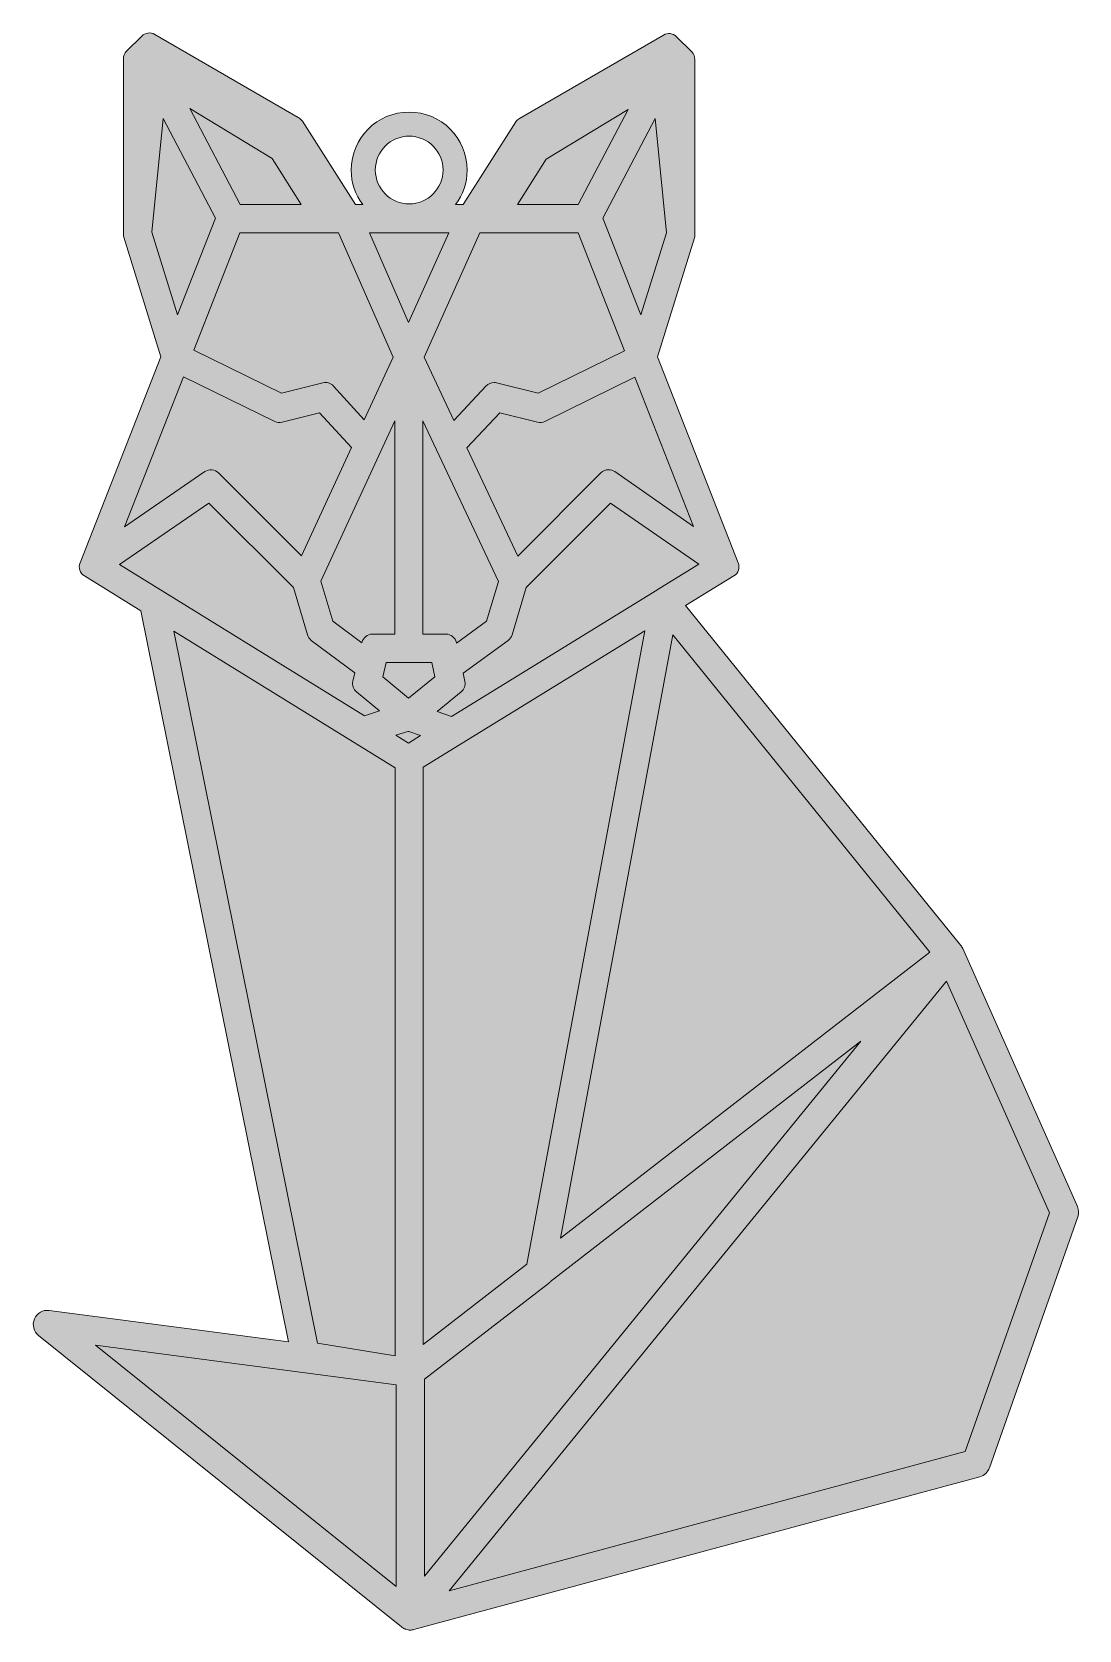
# Model space of a CAD drawing. Extents: x 5 to 4381, y -984 to -15.
# Drawn here: x 758.7 to 943.1, y -984.3 to -703 of the extents above; entities that cross this region are included whole.
import ezdxf

# ---------------------------------------------------------------- set-up
doc = ezdxf.new("R2010")
doc.units = 0
doc.header["$MEASUREMENT"] = 0
doc.layers.add('Layer 1', color=7, linetype='Continuous')

# ---------------------------------------------------------------- blocks, each defined once
blk = doc.blocks.new('block 2')
at = {"layer": 'Layer 1', "true_color": 0xad6c5e}
h = blk.add_hatch(color=35, dxfattribs=at)
h.dxf.hatch_style = 2
edge = h.paths.add_edge_path()
edge.add_spline(control_points=[(922.65, -864.35), (922.63, -864.3), (922.61, -864.25), (922.58, -864.21), (922.54, -864.11), (922.48, -864.03), (922.42, -863.94), (922.39, -863.89), (922.35, -863.84), (922.31, -863.79), (922.31, -863.79), (873.81, -803.97), (873.81, -803.97), (873.81, -803.97), (882.33, -798.73), (882.33, -798.73), (883.11, -798.25), (883.43, -797.28), (883.1, -796.43), (883.1, -796.43), (868.86, -760.19), (868.86, -760.19), (868.86, -760.19), (875.38, -739.2), (875.38, -739.2), (875.46, -738.96), (875.48, -738.71), (875.46, -738.46), (875.46, -738.46), (875.46, -707.82), (875.46, -707.82), (875.46, -707.32), (875.26, -706.84), (874.91, -706.48), (874.91, -706.48), (872.23, -703.8), (872.23, -703.8), (871.62, -703.2), (870.68, -703.07), (869.94, -703.51), (869.94, -703.51), (844.58, -718.19), (844.58, -718.19), (844.31, -718.34), (844.09, -718.55), (843.93, -718.81), (843.93, -718.81), (834.64, -733.36), (834.64, -733.36), (834.64, -733.36), (833.32, -733.36), (833.32, -733.36), (834.59, -731.66), (835.35, -729.56), (835.35, -727.27), (835.35, -721.65), (830.77, -717.07), (825.14, -717.07), (819.51, -717.07), (814.93, -721.65), (814.93, -727.27), (814.93, -729.56), (815.69, -731.66), (816.97, -733.36), (816.97, -733.36), (815.71, -733.36), (815.71, -733.36), (815.71, -733.36), (806.34, -718.7), (806.34, -718.7), (806.18, -718.44), (805.95, -718.23), (805.69, -718.08), (805.69, -718.08), (805.57, -718.01), (805.57, -718.01), (805.57, -718.01), (780.33, -703.4), (780.33, -703.4), (779.59, -702.97), (778.65, -703.09), (778.04, -703.7), (778.04, -703.7), (775.37, -706.37), (775.37, -706.37), (775.01, -706.73), (774.81, -707.21), (774.81, -707.71), (774.81, -707.71), (774.81, -738.39), (774.81, -738.39), (774.8, -738.62), (774.83, -738.89), (774.89, -739.09), (774.89, -739.09), (781.43, -760.14), (781.43, -760.14), (781.43, -760.14), (767.18, -796.43), (767.18, -796.43), (766.84, -797.28), (767.16, -798.25), (767.94, -798.73), (767.94, -798.73), (777.91, -804.89), (777.91, -804.89), (777.91, -804.89), (803.87, -933.61), (803.87, -933.61), (803.87, -933.61), (761.75, -928.07), (761.75, -928.07), (760.65, -927.92), (759.58, -928.54), (759.14, -929.56), (758.7, -930.59), (759.01, -931.79), (759.88, -932.48), (759.88, -932.48), (823.78, -983.77), (823.78, -983.77), (823.94, -983.91), (824.15, -984.03), (824.37, -984.13), (824.39, -984.13), (824.4, -984.14), (824.42, -984.15), (824.42, -984.15), (824.42, -984.15), (824.42, -984.15), (824.43, -984.15), (824.43, -984.15), (824.44, -984.16), (824.47, -984.17), (824.51, -984.18), (824.54, -984.19), (824.8, -984.28), (825.07, -984.33), (825.35, -984.33), (825.56, -984.33), (825.78, -984.3), (825.99, -984.24), (825.99, -984.24), (925.65, -957.33), (925.65, -957.33), (926.45, -957.11), (927.08, -956.52), (927.35, -955.75), (927.35, -955.75), (942.91, -911.6), (942.91, -911.6), (943.12, -911), (943.1, -910.35), (942.84, -909.77), (942.84, -909.77), (922.65, -864.35), (922.65, -864.35)], knot_values=[0, 0, 0, 0, 1, 1, 1, 2, 2, 2, 3, 3, 3, 4, 4, 4, 5, 5, 5, 6, 6, 6, 7, 7, 7, 8, 8, 8, 9, 9, 9, 10, 10, 10, 11, 11, 11, 12, 12, 12, 13, 13, 13, 14, 14, 14, 15, 15, 15, 16, 16, 16, 17, 17, 17, 18, 18, 18, 19, 19, 19, 20, 20, 20, 21, 21, 21, 22, 22, 22, 23, 23, 23, 24, 24, 24, 25, 25, 25, 26, 26, 26, 27, 27, 27, 28, 28, 28, 29, 29, 29, 30, 30, 30, 31, 31, 31, 32, 32, 32, 33, 33, 33, 34, 34, 34, 35, 35, 35, 36, 36, 36, 37, 37, 37, 38, 38, 38, 39, 39, 39, 40, 40, 40, 41, 41, 41, 42, 42, 42, 43, 43, 43, 44, 44, 44, 45, 45, 45, 46, 46, 46, 47, 47, 47, 48, 48, 48, 49, 49, 49, 50, 50, 50, 51, 51, 51, 52, 52, 52, 52], degree=3, periodic=1)
edge = h.paths.add_edge_path()
edge.add_spline(control_points=[(825.14, -721.31), (828.43, -721.31), (831.11, -723.99), (831.11, -727.27), (831.11, -730.57), (828.43, -733.24), (825.14, -733.24), (821.85, -733.24), (819.18, -730.57), (819.18, -727.27), (819.18, -723.99), (821.85, -721.31), (825.14, -721.31)], knot_values=[0, 0, 0, 0, 1, 1, 1, 2, 2, 2, 3, 3, 3, 4, 4, 4, 4], degree=3, periodic=1)
at = {"layer": 'Layer 1', "lineweight": 0}
for points, knots in [([(922.65, -864.35), (922.63, -864.3), (922.61, -864.25), (922.58, -864.21), (922.54, -864.11), (922.48, -864.03), (922.42, -863.94), (922.39, -863.89), (922.35, -863.84), (922.31, -863.79), (922.31, -863.79), (873.81, -803.97), (873.81, -803.97), (873.81, -803.97), (882.33, -798.73), (882.33, -798.73), (883.11, -798.25), (883.43, -797.28), (883.1, -796.43), (883.1, -796.43), (868.86, -760.19), (868.86, -760.19), (868.86, -760.19), (875.38, -739.2), (875.38, -739.2), (875.46, -738.96), (875.48, -738.71), (875.46, -738.46), (875.46, -738.46), (875.46, -707.82), (875.46, -707.82), (875.46, -707.32), (875.26, -706.84), (874.91, -706.48), (874.91, -706.48), (872.23, -703.8), (872.23, -703.8), (871.62, -703.2), (870.68, -703.07), (869.94, -703.51), (869.94, -703.51), (844.58, -718.19), (844.58, -718.19), (844.31, -718.34), (844.09, -718.55), (843.93, -718.81), (843.93, -718.81), (834.64, -733.36), (834.64, -733.36), (834.64, -733.36), (833.32, -733.36), (833.32, -733.36), (834.59, -731.66), (835.35, -729.56), (835.35, -727.27), (835.35, -721.65), (830.77, -717.07), (825.14, -717.07), (819.51, -717.07), (814.93, -721.65), (814.93, -727.27), (814.93, -729.56), (815.69, -731.66), (816.97, -733.36), (816.97, -733.36), (815.71, -733.36), (815.71, -733.36), (815.71, -733.36), (806.34, -718.7), (806.34, -718.7), (806.18, -718.44), (805.95, -718.23), (805.69, -718.08), (805.69, -718.08), (805.57, -718.01), (805.57, -718.01), (805.57, -718.01), (780.33, -703.4), (780.33, -703.4), (779.59, -702.97), (778.65, -703.09), (778.04, -703.7), (778.04, -703.7), (775.37, -706.37), (775.37, -706.37), (775.01, -706.73), (774.81, -707.21), (774.81, -707.71), (774.81, -707.71), (774.81, -738.39), (774.81, -738.39), (774.8, -738.62), (774.83, -738.89), (774.89, -739.09), (774.89, -739.09), (781.43, -760.14), (781.43, -760.14), (781.43, -760.14), (767.18, -796.43), (767.18, -796.43), (766.84, -797.28), (767.16, -798.25), (767.94, -798.73), (767.94, -798.73), (777.91, -804.89), (777.91, -804.89), (777.91, -804.89), (803.87, -933.61), (803.87, -933.61), (803.87, -933.61), (761.75, -928.07), (761.75, -928.07), (760.65, -927.92), (759.58, -928.54), (759.14, -929.56), (758.7, -930.59), (759.01, -931.79), (759.88, -932.48), (759.88, -932.48), (823.78, -983.77), (823.78, -983.77), (823.94, -983.91), (824.15, -984.03), (824.37, -984.13), (824.39, -984.13), (824.4, -984.14), (824.42, -984.15), (824.42, -984.15), (824.42, -984.15), (824.42, -984.15), (824.43, -984.15), (824.43, -984.15), (824.44, -984.16), (824.47, -984.17), (824.51, -984.18), (824.54, -984.19), (824.8, -984.28), (825.07, -984.33), (825.35, -984.33), (825.56, -984.33), (825.78, -984.3), (825.99, -984.24), (825.99, -984.24), (925.65, -957.33), (925.65, -957.33), (926.45, -957.11), (927.08, -956.52), (927.35, -955.75), (927.35, -955.75), (942.91, -911.6), (942.91, -911.6), (943.12, -911), (943.1, -910.35), (942.84, -909.77), (942.84, -909.77), (922.65, -864.35), (922.65, -864.35)], [0, 0, 0, 0, 1, 1, 1, 2, 2, 2, 3, 3, 3, 4, 4, 4, 5, 5, 5, 6, 6, 6, 7, 7, 7, 8, 8, 8, 9, 9, 9, 10, 10, 10, 11, 11, 11, 12, 12, 12, 13, 13, 13, 14, 14, 14, 15, 15, 15, 16, 16, 16, 17, 17, 17, 18, 18, 18, 19, 19, 19, 20, 20, 20, 21, 21, 21, 22, 22, 22, 23, 23, 23, 24, 24, 24, 25, 25, 25, 26, 26, 26, 27, 27, 27, 28, 28, 28, 29, 29, 29, 30, 30, 30, 31, 31, 31, 32, 32, 32, 33, 33, 33, 34, 34, 34, 35, 35, 35, 36, 36, 36, 37, 37, 37, 38, 38, 38, 39, 39, 39, 40, 40, 40, 41, 41, 41, 42, 42, 42, 43, 43, 43, 44, 44, 44, 45, 45, 45, 46, 46, 46, 47, 47, 47, 48, 48, 48, 49, 49, 49, 50, 50, 50, 51, 51, 51, 52, 52, 52, 52]), ([(825.14, -721.31), (828.43, -721.31), (831.11, -723.99), (831.11, -727.27), (831.11, -730.57), (828.43, -733.24), (825.14, -733.24), (821.85, -733.24), (819.18, -730.57), (819.18, -727.27), (819.18, -723.99), (821.85, -721.31), (825.14, -721.31)], [0, 0, 0, 0, 1, 1, 1, 2, 2, 2, 3, 3, 3, 4, 4, 4, 4])]:
    blk.add_open_spline(points, degree=3, knots=knots, dxfattribs=at)
blk = doc.blocks.new('block 3')
at = {"layer": 'Layer 1', "true_color": 0xd0d1d3}
h = blk.add_hatch(color=254, dxfattribs=at)
h.dxf.hatch_style = 2
edge = h.paths.add_edge_path()
edge.add_spline(control_points=[(922.65, -864.35), (922.63, -864.3), (922.61, -864.25), (922.58, -864.21), (922.54, -864.11), (922.48, -864.03), (922.42, -863.94), (922.39, -863.89), (922.35, -863.84), (922.31, -863.79), (922.31, -863.79), (873.81, -803.97), (873.81, -803.97), (873.81, -803.97), (882.33, -798.73), (882.33, -798.73), (883.11, -798.25), (883.43, -797.28), (883.1, -796.43), (883.1, -796.43), (868.86, -760.19), (868.86, -760.19), (868.86, -760.19), (875.38, -739.2), (875.38, -739.2), (875.46, -738.96), (875.48, -738.71), (875.46, -738.46), (875.46, -738.46), (875.46, -707.82), (875.46, -707.82), (875.46, -707.32), (875.26, -706.84), (874.91, -706.48), (874.91, -706.48), (872.23, -703.8), (872.23, -703.8), (871.62, -703.2), (870.68, -703.07), (869.94, -703.51), (869.94, -703.51), (844.58, -718.19), (844.58, -718.19), (844.31, -718.34), (844.09, -718.55), (843.93, -718.81), (843.93, -718.81), (834.64, -733.36), (834.64, -733.36), (834.64, -733.36), (833.32, -733.36), (833.32, -733.36), (834.59, -731.66), (835.35, -729.56), (835.35, -727.27), (835.35, -721.65), (830.77, -717.07), (825.14, -717.07), (819.51, -717.07), (814.93, -721.65), (814.93, -727.27), (814.93, -729.56), (815.69, -731.66), (816.97, -733.36), (816.97, -733.36), (815.71, -733.36), (815.71, -733.36), (815.71, -733.36), (806.34, -718.7), (806.34, -718.7), (806.18, -718.44), (805.95, -718.23), (805.69, -718.08), (805.69, -718.08), (805.57, -718.01), (805.57, -718.01), (805.57, -718.01), (780.33, -703.4), (780.33, -703.4), (779.59, -702.97), (778.65, -703.09), (778.04, -703.7), (778.04, -703.7), (775.37, -706.37), (775.37, -706.37), (775.01, -706.73), (774.81, -707.21), (774.81, -707.71), (774.81, -707.71), (774.81, -738.39), (774.81, -738.39), (774.8, -738.62), (774.83, -738.89), (774.89, -739.09), (774.89, -739.09), (781.43, -760.14), (781.43, -760.14), (781.43, -760.14), (767.18, -796.43), (767.18, -796.43), (766.84, -797.28), (767.16, -798.25), (767.94, -798.73), (767.94, -798.73), (777.91, -804.89), (777.91, -804.89), (777.91, -804.89), (803.87, -933.61), (803.87, -933.61), (803.87, -933.61), (761.75, -928.07), (761.75, -928.07), (760.65, -927.92), (759.58, -928.54), (759.14, -929.56), (758.7, -930.59), (759.01, -931.79), (759.88, -932.48), (759.88, -932.48), (823.78, -983.77), (823.78, -983.77), (823.94, -983.91), (824.15, -984.03), (824.37, -984.13), (824.39, -984.13), (824.4, -984.14), (824.42, -984.15), (824.42, -984.15), (824.42, -984.15), (824.42, -984.15), (824.43, -984.15), (824.43, -984.15), (824.44, -984.16), (824.47, -984.17), (824.51, -984.18), (824.54, -984.19), (824.8, -984.28), (825.07, -984.33), (825.35, -984.33), (825.56, -984.33), (825.78, -984.3), (825.99, -984.24), (825.99, -984.24), (925.65, -957.33), (925.65, -957.33), (926.45, -957.11), (927.08, -956.52), (927.35, -955.75), (927.35, -955.75), (942.91, -911.6), (942.91, -911.6), (943.12, -911), (943.1, -910.35), (942.84, -909.77), (942.84, -909.77), (922.65, -864.35), (922.65, -864.35)], knot_values=[0, 0, 0, 0, 1, 1, 1, 2, 2, 2, 3, 3, 3, 4, 4, 4, 5, 5, 5, 6, 6, 6, 7, 7, 7, 8, 8, 8, 9, 9, 9, 10, 10, 10, 11, 11, 11, 12, 12, 12, 13, 13, 13, 14, 14, 14, 15, 15, 15, 16, 16, 16, 17, 17, 17, 18, 18, 18, 19, 19, 19, 20, 20, 20, 21, 21, 21, 22, 22, 22, 23, 23, 23, 24, 24, 24, 25, 25, 25, 26, 26, 26, 27, 27, 27, 28, 28, 28, 29, 29, 29, 30, 30, 30, 31, 31, 31, 32, 32, 32, 33, 33, 33, 34, 34, 34, 35, 35, 35, 36, 36, 36, 37, 37, 37, 38, 38, 38, 39, 39, 39, 40, 40, 40, 41, 41, 41, 42, 42, 42, 43, 43, 43, 44, 44, 44, 45, 45, 45, 46, 46, 46, 47, 47, 47, 48, 48, 48, 49, 49, 49, 50, 50, 50, 51, 51, 51, 52, 52, 52, 52], degree=3, periodic=1)
edge = h.paths.add_edge_path()
edge.add_spline(control_points=[(825.14, -721.31), (828.43, -721.31), (831.11, -723.99), (831.11, -727.27), (831.11, -730.57), (828.43, -733.24), (825.14, -733.24), (821.85, -733.24), (819.18, -730.57), (819.18, -727.27), (819.18, -723.99), (821.85, -721.31), (825.14, -721.31)], knot_values=[0, 0, 0, 0, 1, 1, 1, 2, 2, 2, 3, 3, 3, 4, 4, 4, 4], degree=3, periodic=1)
h.paths.add_polyline_path([(916.85, -864.95), (851.8, -915.32), (871.56, -809.09)])
edge = h.paths.add_edge_path()
edge.add_spline(control_points=[(868.83, -801.2), (868.81, -801.21), (868.8, -801.22), (868.78, -801.23), (868.78, -801.23), (832.61, -823.5), (832.61, -823.5), (832.61, -823.5), (830.05, -822.6), (830.05, -822.6), (830.05, -822.6), (834.29, -819.17), (834.29, -819.17), (834.84, -818.72), (835.1, -818), (834.95, -817.3), (834.95, -817.3), (834.63, -815.87), (834.63, -815.87), (834.63, -815.87), (842.56, -810.1), (842.56, -810.1), (842.9, -809.85), (843.14, -809.51), (843.26, -809.11), (843.26, -809.11), (845.75, -800.8), (845.75, -800.8), (845.75, -800.8), (860.62, -785.93), (860.62, -785.93), (860.62, -785.93), (876.14, -796.69), (876.14, -796.69), (876.14, -796.69), (868.83, -801.2), (868.83, -801.2)], knot_values=[0, 0, 0, 0, 1, 1, 1, 2, 2, 2, 3, 3, 3, 4, 4, 4, 5, 5, 5, 6, 6, 6, 7, 7, 7, 8, 8, 8, 9, 9, 9, 10, 10, 10, 11, 11, 11, 12, 12, 12, 12], degree=3, periodic=1)
h.paths.add_polyline_path([(832.13, -738.34), (825.05, -754.12), (818.15, -738.34)])
h.paths.add_polyline_path([(821.11, -813.96), (829.13, -813.96), (829.68, -816.5), (825.04, -820.25), (820.5, -816.53)])
edge = h.paths.add_edge_path()
edge.add_spline(control_points=[(818.67, -808.99), (817.79, -808.99), (817.03, -809.59), (816.83, -810.44), (816.83, -810.44), (816.81, -810.54), (816.81, -810.54), (816.81, -810.54), (811.7, -806.71), (811.7, -806.71), (811.7, -806.71), (809.59, -799.67), (809.59, -799.67), (809.59, -799.67), (822.59, -771.46), (822.59, -771.46), (822.59, -771.46), (822.59, -808.99), (822.59, -808.99), (822.59, -808.99), (818.67, -808.99), (818.67, -808.99)], knot_values=[0, 0, 0, 0, 1, 1, 1, 2, 2, 2, 3, 3, 3, 4, 4, 4, 5, 5, 5, 6, 6, 6, 7, 7, 7, 7], degree=3, periodic=1)
edge = h.paths.add_edge_path()
edge.add_spline(control_points=[(827.57, -808.99), (827.57, -808.99), (827.57, -771.45), (827.57, -771.45), (827.57, -771.45), (840.89, -799.69), (840.89, -799.69), (840.89, -799.69), (838.79, -806.69), (838.79, -806.69), (838.79, -806.69), (833.48, -810.56), (833.48, -810.56), (833.48, -810.56), (833.46, -810.47), (833.46, -810.47), (833.27, -809.61), (832.5, -808.99), (831.61, -808.99), (831.61, -808.99), (827.57, -808.99), (827.57, -808.99)], knot_values=[0, 0, 0, 0, 1, 1, 1, 2, 2, 2, 3, 3, 3, 4, 4, 4, 5, 5, 5, 6, 6, 6, 7, 7, 7, 7], degree=3, periodic=1)
edge = h.paths.add_edge_path()
edge.add_spline(control_points=[(875.23, -790.01), (875.23, -790.01), (861.34, -780.38), (861.34, -780.38), (861.01, -780.15), (860.64, -780.04), (860.26, -780.04), (859.78, -780.04), (859.29, -780.23), (858.92, -780.6), (858.92, -780.6), (844.29, -795.23), (844.29, -795.23), (844.29, -795.23), (835.31, -776.19), (835.31, -776.19), (835.31, -776.19), (841.1, -770), (841.1, -770), (841.1, -770), (847.74, -771.66), (847.74, -771.66), (848.17, -771.77), (848.63, -771.72), (849.03, -771.53), (849.03, -771.53), (864.91, -763.75), (864.91, -763.75), (864.91, -763.75), (875.23, -790.01), (875.23, -790.01)], knot_values=[0, 0, 0, 0, 1, 1, 1, 2, 2, 2, 3, 3, 3, 4, 4, 4, 5, 5, 5, 6, 6, 6, 7, 7, 7, 8, 8, 8, 9, 9, 9, 10, 10, 10, 10], degree=3, periodic=1)
h.paths.add_polyline_path([(870.45, -738.32), (865.95, -752.78), (859.27, -735.76), (868.47, -718.23)])
h.paths.add_polyline_path([(849.27, -725.36), (863.7, -716.62), (854.91, -733.36), (844.22, -733.36)])
edge = h.paths.add_edge_path()
edge.add_spline(control_points=[(837.58, -738.34), (837.58, -738.34), (854.93, -738.34), (854.93, -738.34), (854.93, -738.34), (863.09, -759.1), (863.09, -759.1), (863.09, -759.1), (847.85, -766.56), (847.85, -766.56), (847.85, -766.56), (840.55, -764.74), (840.55, -764.74), (840.39, -764.7), (840.24, -764.68), (840.09, -764.68), (839.57, -764.68), (839.07, -764.89), (838.71, -765.28), (838.71, -765.28), (833.02, -771.35), (833.02, -771.35), (833.02, -771.35), (827.77, -760.22), (827.77, -760.22), (827.77, -760.22), (837.58, -738.34), (837.58, -738.34)], knot_values=[0, 0, 0, 0, 1, 1, 1, 2, 2, 2, 3, 3, 3, 4, 4, 4, 5, 5, 5, 6, 6, 6, 7, 7, 7, 8, 8, 8, 9, 9, 9, 9], degree=3, periodic=1)
edge = h.paths.add_edge_path()
edge.add_spline(control_points=[(812.72, -738.34), (812.72, -738.34), (822.3, -760.22), (822.3, -760.22), (822.3, -760.22), (817.22, -771.23), (817.22, -771.23), (817.22, -771.23), (811.81, -765.3), (811.81, -765.3), (811.34, -764.78), (810.62, -764.57), (809.95, -764.73), (809.95, -764.73), (802.64, -766.56), (802.64, -766.56), (802.64, -766.56), (787.22, -759.01), (787.22, -759.01), (787.22, -759.01), (795.34, -738.34), (795.34, -738.34), (795.34, -738.34), (812.72, -738.34), (812.72, -738.34)], knot_values=[0, 0, 0, 0, 1, 1, 1, 2, 2, 2, 3, 3, 3, 4, 4, 4, 5, 5, 5, 6, 6, 6, 7, 7, 7, 8, 8, 8, 8], degree=3, periodic=1)
h.paths.add_polyline_path([(801.01, -725.25), (806.12, -733.36), (795.37, -733.36), (786.49, -716.46)])
h.paths.add_polyline_path([(779.83, -738.21), (781.79, -718.22), (791.01, -735.76), (784.34, -752.74)])
edge = h.paths.add_edge_path()
edge.add_spline(control_points=[(785.39, -763.66), (785.39, -763.66), (801.46, -771.52), (801.46, -771.52), (801.86, -771.72), (802.32, -771.77), (802.75, -771.66), (802.75, -771.66), (809.37, -770.01), (809.37, -770.01), (809.37, -770.01), (814.96, -776.14), (814.96, -776.14), (814.96, -776.14), (806.17, -795.21), (806.17, -795.21), (806.17, -795.21), (791.57, -780.6), (791.57, -780.6), (790.92, -779.95), (789.91, -779.86), (789.16, -780.38), (789.16, -780.38), (775.01, -790.08), (775.01, -790.08), (775.01, -790.08), (785.39, -763.66), (785.39, -763.66)], knot_values=[0, 0, 0, 0, 1, 1, 1, 2, 2, 2, 3, 3, 3, 4, 4, 4, 5, 5, 5, 6, 6, 6, 7, 7, 7, 8, 8, 8, 9, 9, 9, 9], degree=3, periodic=1)
edge = h.paths.add_edge_path()
edge.add_spline(control_points=[(774.15, -796.71), (774.15, -796.71), (789.86, -785.93), (789.86, -785.93), (789.86, -785.93), (804.74, -800.8), (804.74, -800.8), (804.74, -800.8), (807.23, -809.11), (807.23, -809.11), (807.34, -809.49), (807.58, -809.83), (807.9, -810.08), (807.9, -810.08), (815.56, -815.82), (815.56, -815.82), (815.56, -815.82), (815.22, -817.26), (815.22, -817.26), (815.05, -817.96), (815.3, -818.7), (815.86, -819.15), (815.86, -819.15), (819.93, -822.5), (819.93, -822.5), (819.93, -822.5), (817.26, -823.36), (817.26, -823.36), (817.26, -823.36), (774.15, -796.71), (774.15, -796.71)], knot_values=[0, 0, 0, 0, 1, 1, 1, 2, 2, 2, 3, 3, 3, 4, 4, 4, 5, 5, 5, 6, 6, 6, 7, 7, 7, 8, 8, 8, 9, 9, 9, 10, 10, 10, 10], degree=3, periodic=1)
h.paths.add_polyline_path([(783.71, -808.47), (822.65, -832.54), (822.65, -936.03), (808.99, -933.84)])
h.paths.add_polyline_path([(822.86, -976.65), (769.92, -934.16), (822.86, -941.13)])
edge = h.paths.add_edge_path()
edge.add_spline(control_points=[(825.03, -828.17), (825.03, -828.17), (822.81, -826.79), (822.81, -826.79), (822.81, -826.79), (824.9, -826.12), (824.9, -826.12), (824.96, -826.12), (825.03, -826.12), (825.09, -826.12), (825.09, -826.12), (827.16, -826.85), (827.16, -826.85), (827.16, -826.85), (825.03, -828.17), (825.03, -828.17)], knot_values=[0, 0, 0, 0, 1, 1, 1, 2, 2, 2, 3, 3, 3, 4, 4, 4, 5, 5, 5, 5], degree=3, periodic=1)
h.paths.add_polyline_path([(827.62, -832.41), (866.63, -808.4), (845.89, -919.89), (827.62, -934.04)])
edge = h.paths.add_edge_path()
edge.add_spline(control_points=[(827.83, -940.17), (827.83, -940.17), (849.67, -923.32), (849.67, -923.32), (849.8, -923.22), (849.92, -923.11), (850.03, -922.98), (850.03, -922.98), (904.69, -880.65), (904.69, -880.65), (904.69, -880.65), (827.83, -974.85), (827.83, -974.85), (827.83, -974.85), (827.83, -940.17), (827.83, -940.17)], knot_values=[0, 0, 0, 0, 1, 1, 1, 2, 2, 2, 3, 3, 3, 4, 4, 4, 5, 5, 5, 5], degree=3, periodic=1)
h.paths.add_polyline_path([(923.09, -952.87), (832.16, -977.42), (919.75, -870.07), (937.89, -910.88)])
at = {"layer": 'Layer 1', "lineweight": 0}
for points in [[(801.01, -725.25), (806.12, -733.36), (795.37, -733.36), (786.49, -716.46), (801.01, -725.25)], [(849.27, -725.36), (863.7, -716.62), (854.91, -733.36), (844.22, -733.36), (849.27, -725.36)], [(779.83, -738.21), (781.79, -718.22), (791.01, -735.76), (784.34, -752.74), (779.83, -738.21)], [(870.45, -738.32), (865.95, -752.78), (859.27, -735.76), (868.47, -718.23), (870.45, -738.32)], [(832.13, -738.34), (825.05, -754.12), (818.15, -738.34), (832.13, -738.34)], [(783.71, -808.47), (822.65, -832.54), (822.65, -936.03), (808.99, -933.84), (783.71, -808.47)], [(827.62, -832.41), (866.63, -808.4), (845.89, -919.89), (827.62, -934.04), (827.62, -832.41)], [(916.85, -864.95), (851.8, -915.32), (871.56, -809.09), (916.85, -864.95)], [(821.11, -813.96), (829.13, -813.96), (829.68, -816.5), (825.04, -820.25), (820.5, -816.53), (821.11, -813.96)], [(923.09, -952.87), (832.16, -977.42), (919.75, -870.07), (937.89, -910.88), (923.09, -952.87)], [(822.86, -976.65), (769.92, -934.16), (822.86, -941.13), (822.86, -976.65)]]:
    blk.add_lwpolyline(points, dxfattribs=at)
for points, knots in [([(922.65, -864.35), (922.63, -864.3), (922.61, -864.25), (922.58, -864.21), (922.54, -864.11), (922.48, -864.03), (922.42, -863.94), (922.39, -863.89), (922.35, -863.84), (922.31, -863.79), (922.31, -863.79), (873.81, -803.97), (873.81, -803.97), (873.81, -803.97), (882.33, -798.73), (882.33, -798.73), (883.11, -798.25), (883.43, -797.28), (883.1, -796.43), (883.1, -796.43), (868.86, -760.19), (868.86, -760.19), (868.86, -760.19), (875.38, -739.2), (875.38, -739.2), (875.46, -738.96), (875.48, -738.71), (875.46, -738.46), (875.46, -738.46), (875.46, -707.82), (875.46, -707.82), (875.46, -707.32), (875.26, -706.84), (874.91, -706.48), (874.91, -706.48), (872.23, -703.8), (872.23, -703.8), (871.62, -703.2), (870.68, -703.07), (869.94, -703.51), (869.94, -703.51), (844.58, -718.19), (844.58, -718.19), (844.31, -718.34), (844.09, -718.55), (843.93, -718.81), (843.93, -718.81), (834.64, -733.36), (834.64, -733.36), (834.64, -733.36), (833.32, -733.36), (833.32, -733.36), (834.59, -731.66), (835.35, -729.56), (835.35, -727.27), (835.35, -721.65), (830.77, -717.07), (825.14, -717.07), (819.51, -717.07), (814.93, -721.65), (814.93, -727.27), (814.93, -729.56), (815.69, -731.66), (816.97, -733.36), (816.97, -733.36), (815.71, -733.36), (815.71, -733.36), (815.71, -733.36), (806.34, -718.7), (806.34, -718.7), (806.18, -718.44), (805.95, -718.23), (805.69, -718.08), (805.69, -718.08), (805.57, -718.01), (805.57, -718.01), (805.57, -718.01), (780.33, -703.4), (780.33, -703.4), (779.59, -702.97), (778.65, -703.09), (778.04, -703.7), (778.04, -703.7), (775.37, -706.37), (775.37, -706.37), (775.01, -706.73), (774.81, -707.21), (774.81, -707.71), (774.81, -707.71), (774.81, -738.39), (774.81, -738.39), (774.8, -738.62), (774.83, -738.89), (774.89, -739.09), (774.89, -739.09), (781.43, -760.14), (781.43, -760.14), (781.43, -760.14), (767.18, -796.43), (767.18, -796.43), (766.84, -797.28), (767.16, -798.25), (767.94, -798.73), (767.94, -798.73), (777.91, -804.89), (777.91, -804.89), (777.91, -804.89), (803.87, -933.61), (803.87, -933.61), (803.87, -933.61), (761.75, -928.07), (761.75, -928.07), (760.65, -927.92), (759.58, -928.54), (759.14, -929.56), (758.7, -930.59), (759.01, -931.79), (759.88, -932.48), (759.88, -932.48), (823.78, -983.77), (823.78, -983.77), (823.94, -983.91), (824.15, -984.03), (824.37, -984.13), (824.39, -984.13), (824.4, -984.14), (824.42, -984.15), (824.42, -984.15), (824.42, -984.15), (824.42, -984.15), (824.43, -984.15), (824.43, -984.15), (824.44, -984.16), (824.47, -984.17), (824.51, -984.18), (824.54, -984.19), (824.8, -984.28), (825.07, -984.33), (825.35, -984.33), (825.56, -984.33), (825.78, -984.3), (825.99, -984.24), (825.99, -984.24), (925.65, -957.33), (925.65, -957.33), (926.45, -957.11), (927.08, -956.52), (927.35, -955.75), (927.35, -955.75), (942.91, -911.6), (942.91, -911.6), (943.12, -911), (943.1, -910.35), (942.84, -909.77), (942.84, -909.77), (922.65, -864.35), (922.65, -864.35)], [0, 0, 0, 0, 1, 1, 1, 2, 2, 2, 3, 3, 3, 4, 4, 4, 5, 5, 5, 6, 6, 6, 7, 7, 7, 8, 8, 8, 9, 9, 9, 10, 10, 10, 11, 11, 11, 12, 12, 12, 13, 13, 13, 14, 14, 14, 15, 15, 15, 16, 16, 16, 17, 17, 17, 18, 18, 18, 19, 19, 19, 20, 20, 20, 21, 21, 21, 22, 22, 22, 23, 23, 23, 24, 24, 24, 25, 25, 25, 26, 26, 26, 27, 27, 27, 28, 28, 28, 29, 29, 29, 30, 30, 30, 31, 31, 31, 32, 32, 32, 33, 33, 33, 34, 34, 34, 35, 35, 35, 36, 36, 36, 37, 37, 37, 38, 38, 38, 39, 39, 39, 40, 40, 40, 41, 41, 41, 42, 42, 42, 43, 43, 43, 44, 44, 44, 45, 45, 45, 46, 46, 46, 47, 47, 47, 48, 48, 48, 49, 49, 49, 50, 50, 50, 51, 51, 51, 52, 52, 52, 52]), ([(825.14, -721.31), (828.43, -721.31), (831.11, -723.99), (831.11, -727.27), (831.11, -730.57), (828.43, -733.24), (825.14, -733.24), (821.85, -733.24), (819.18, -730.57), (819.18, -727.27), (819.18, -723.99), (821.85, -721.31), (825.14, -721.31)], [0, 0, 0, 0, 1, 1, 1, 2, 2, 2, 3, 3, 3, 4, 4, 4, 4]), ([(812.72, -738.34), (812.72, -738.34), (822.3, -760.22), (822.3, -760.22), (822.3, -760.22), (817.22, -771.23), (817.22, -771.23), (817.22, -771.23), (811.81, -765.3), (811.81, -765.3), (811.34, -764.78), (810.62, -764.57), (809.95, -764.73), (809.95, -764.73), (802.64, -766.56), (802.64, -766.56), (802.64, -766.56), (787.22, -759.01), (787.22, -759.01), (787.22, -759.01), (795.34, -738.34), (795.34, -738.34), (795.34, -738.34), (812.72, -738.34), (812.72, -738.34)], [0, 0, 0, 0, 1, 1, 1, 2, 2, 2, 3, 3, 3, 4, 4, 4, 5, 5, 5, 6, 6, 6, 7, 7, 7, 8, 8, 8, 8]), ([(837.58, -738.34), (837.58, -738.34), (854.93, -738.34), (854.93, -738.34), (854.93, -738.34), (863.09, -759.1), (863.09, -759.1), (863.09, -759.1), (847.85, -766.56), (847.85, -766.56), (847.85, -766.56), (840.55, -764.74), (840.55, -764.74), (840.39, -764.7), (840.24, -764.68), (840.09, -764.68), (839.57, -764.68), (839.07, -764.89), (838.71, -765.28), (838.71, -765.28), (833.02, -771.35), (833.02, -771.35), (833.02, -771.35), (827.77, -760.22), (827.77, -760.22), (827.77, -760.22), (837.58, -738.34), (837.58, -738.34)], [0, 0, 0, 0, 1, 1, 1, 2, 2, 2, 3, 3, 3, 4, 4, 4, 5, 5, 5, 6, 6, 6, 7, 7, 7, 8, 8, 8, 9, 9, 9, 9]), ([(785.39, -763.66), (785.39, -763.66), (801.46, -771.52), (801.46, -771.52), (801.86, -771.72), (802.32, -771.77), (802.75, -771.66), (802.75, -771.66), (809.37, -770.01), (809.37, -770.01), (809.37, -770.01), (814.96, -776.14), (814.96, -776.14), (814.96, -776.14), (806.17, -795.21), (806.17, -795.21), (806.17, -795.21), (791.57, -780.6), (791.57, -780.6), (790.92, -779.95), (789.91, -779.86), (789.16, -780.38), (789.16, -780.38), (775.01, -790.08), (775.01, -790.08), (775.01, -790.08), (785.39, -763.66), (785.39, -763.66)], [0, 0, 0, 0, 1, 1, 1, 2, 2, 2, 3, 3, 3, 4, 4, 4, 5, 5, 5, 6, 6, 6, 7, 7, 7, 8, 8, 8, 9, 9, 9, 9]), ([(875.23, -790.01), (875.23, -790.01), (861.34, -780.38), (861.34, -780.38), (861.01, -780.15), (860.64, -780.04), (860.26, -780.04), (859.78, -780.04), (859.29, -780.23), (858.92, -780.6), (858.92, -780.6), (844.29, -795.23), (844.29, -795.23), (844.29, -795.23), (835.31, -776.19), (835.31, -776.19), (835.31, -776.19), (841.1, -770), (841.1, -770), (841.1, -770), (847.74, -771.66), (847.74, -771.66), (848.17, -771.77), (848.63, -771.72), (849.03, -771.53), (849.03, -771.53), (864.91, -763.75), (864.91, -763.75), (864.91, -763.75), (875.23, -790.01), (875.23, -790.01)], [0, 0, 0, 0, 1, 1, 1, 2, 2, 2, 3, 3, 3, 4, 4, 4, 5, 5, 5, 6, 6, 6, 7, 7, 7, 8, 8, 8, 9, 9, 9, 10, 10, 10, 10]), ([(818.67, -808.99), (817.79, -808.99), (817.03, -809.59), (816.83, -810.44), (816.83, -810.44), (816.81, -810.54), (816.81, -810.54), (816.81, -810.54), (811.7, -806.71), (811.7, -806.71), (811.7, -806.71), (809.59, -799.67), (809.59, -799.67), (809.59, -799.67), (822.59, -771.46), (822.59, -771.46), (822.59, -771.46), (822.59, -808.99), (822.59, -808.99), (822.59, -808.99), (818.67, -808.99), (818.67, -808.99)], [0, 0, 0, 0, 1, 1, 1, 2, 2, 2, 3, 3, 3, 4, 4, 4, 5, 5, 5, 6, 6, 6, 7, 7, 7, 7]), ([(827.57, -808.99), (827.57, -808.99), (827.57, -771.45), (827.57, -771.45), (827.57, -771.45), (840.89, -799.69), (840.89, -799.69), (840.89, -799.69), (838.79, -806.69), (838.79, -806.69), (838.79, -806.69), (833.48, -810.56), (833.48, -810.56), (833.48, -810.56), (833.46, -810.47), (833.46, -810.47), (833.27, -809.61), (832.5, -808.99), (831.61, -808.99), (831.61, -808.99), (827.57, -808.99), (827.57, -808.99)], [0, 0, 0, 0, 1, 1, 1, 2, 2, 2, 3, 3, 3, 4, 4, 4, 5, 5, 5, 6, 6, 6, 7, 7, 7, 7]), ([(774.15, -796.71), (774.15, -796.71), (789.86, -785.93), (789.86, -785.93), (789.86, -785.93), (804.74, -800.8), (804.74, -800.8), (804.74, -800.8), (807.23, -809.11), (807.23, -809.11), (807.34, -809.49), (807.58, -809.83), (807.9, -810.08), (807.9, -810.08), (815.56, -815.82), (815.56, -815.82), (815.56, -815.82), (815.22, -817.26), (815.22, -817.26), (815.05, -817.96), (815.3, -818.7), (815.86, -819.15), (815.86, -819.15), (819.93, -822.5), (819.93, -822.5), (819.93, -822.5), (817.26, -823.36), (817.26, -823.36), (817.26, -823.36), (774.15, -796.71), (774.15, -796.71)], [0, 0, 0, 0, 1, 1, 1, 2, 2, 2, 3, 3, 3, 4, 4, 4, 5, 5, 5, 6, 6, 6, 7, 7, 7, 8, 8, 8, 9, 9, 9, 10, 10, 10, 10]), ([(868.83, -801.2), (868.81, -801.21), (868.8, -801.22), (868.78, -801.23), (868.78, -801.23), (832.61, -823.5), (832.61, -823.5), (832.61, -823.5), (830.05, -822.6), (830.05, -822.6), (830.05, -822.6), (834.29, -819.17), (834.29, -819.17), (834.84, -818.72), (835.1, -818), (834.95, -817.3), (834.95, -817.3), (834.63, -815.87), (834.63, -815.87), (834.63, -815.87), (842.56, -810.1), (842.56, -810.1), (842.9, -809.85), (843.14, -809.51), (843.26, -809.11), (843.26, -809.11), (845.75, -800.8), (845.75, -800.8), (845.75, -800.8), (860.62, -785.93), (860.62, -785.93), (860.62, -785.93), (876.14, -796.69), (876.14, -796.69), (876.14, -796.69), (868.83, -801.2), (868.83, -801.2)], [0, 0, 0, 0, 1, 1, 1, 2, 2, 2, 3, 3, 3, 4, 4, 4, 5, 5, 5, 6, 6, 6, 7, 7, 7, 8, 8, 8, 9, 9, 9, 10, 10, 10, 11, 11, 11, 12, 12, 12, 12]), ([(825.03, -828.17), (825.03, -828.17), (822.81, -826.79), (822.81, -826.79), (822.81, -826.79), (824.9, -826.12), (824.9, -826.12), (824.96, -826.12), (825.03, -826.12), (825.09, -826.12), (825.09, -826.12), (827.16, -826.85), (827.16, -826.85), (827.16, -826.85), (825.03, -828.17), (825.03, -828.17)], [0, 0, 0, 0, 1, 1, 1, 2, 2, 2, 3, 3, 3, 4, 4, 4, 5, 5, 5, 5]), ([(827.83, -940.17), (827.83, -940.17), (849.67, -923.32), (849.67, -923.32), (849.8, -923.22), (849.92, -923.11), (850.03, -922.98), (850.03, -922.98), (904.69, -880.65), (904.69, -880.65), (904.69, -880.65), (827.83, -974.85), (827.83, -974.85), (827.83, -974.85), (827.83, -940.17), (827.83, -940.17)], [0, 0, 0, 0, 1, 1, 1, 2, 2, 2, 3, 3, 3, 4, 4, 4, 5, 5, 5, 5])]:
    blk.add_open_spline(points, degree=3, knots=knots, dxfattribs=at)

msp = doc.modelspace()

# ---------------------------------------------------------------- block references
at = {"layer": 'Layer 1'}
for name in ['block 2', 'block 3']:
    msp.add_blockref(name, (0, 0), dxfattribs=at)

doc.saveas('drawing.dxf')
